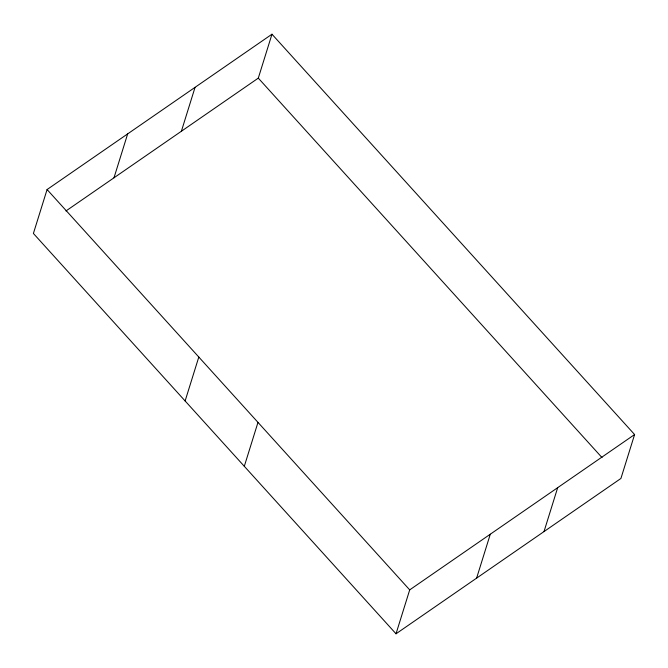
<?xml version="1.0" encoding="UTF-8"?>
<svg xmlns="http://www.w3.org/2000/svg" width="668" height="668" viewBox="0 0 668 668"><rect width="100%" height="100%" fill="white"/><g stroke="black" fill="none" stroke-linecap="round" stroke-linejoin="round"><path stroke-width="1" d="M47.077 189.545L33.4 233.458L396.024 633.79L620.923 478.455L634.6 434.542L271.976 34.21L47.077 189.545L409.701 589.877L396.024 633.79M113.986 177.805L127.663 133.884M181.379 131.254L195.056 87.341M65.973 210.963L258.299 78.123L271.976 34.21M185.119 400.959L198.805 357.046M244.304 466.289L257.982 422.376M476.61 578.137L490.287 534.216M544.002 531.586L557.68 487.665M409.701 589.877L634.6 434.542M258.299 78.123L602.018 457.588"/></g></svg>
